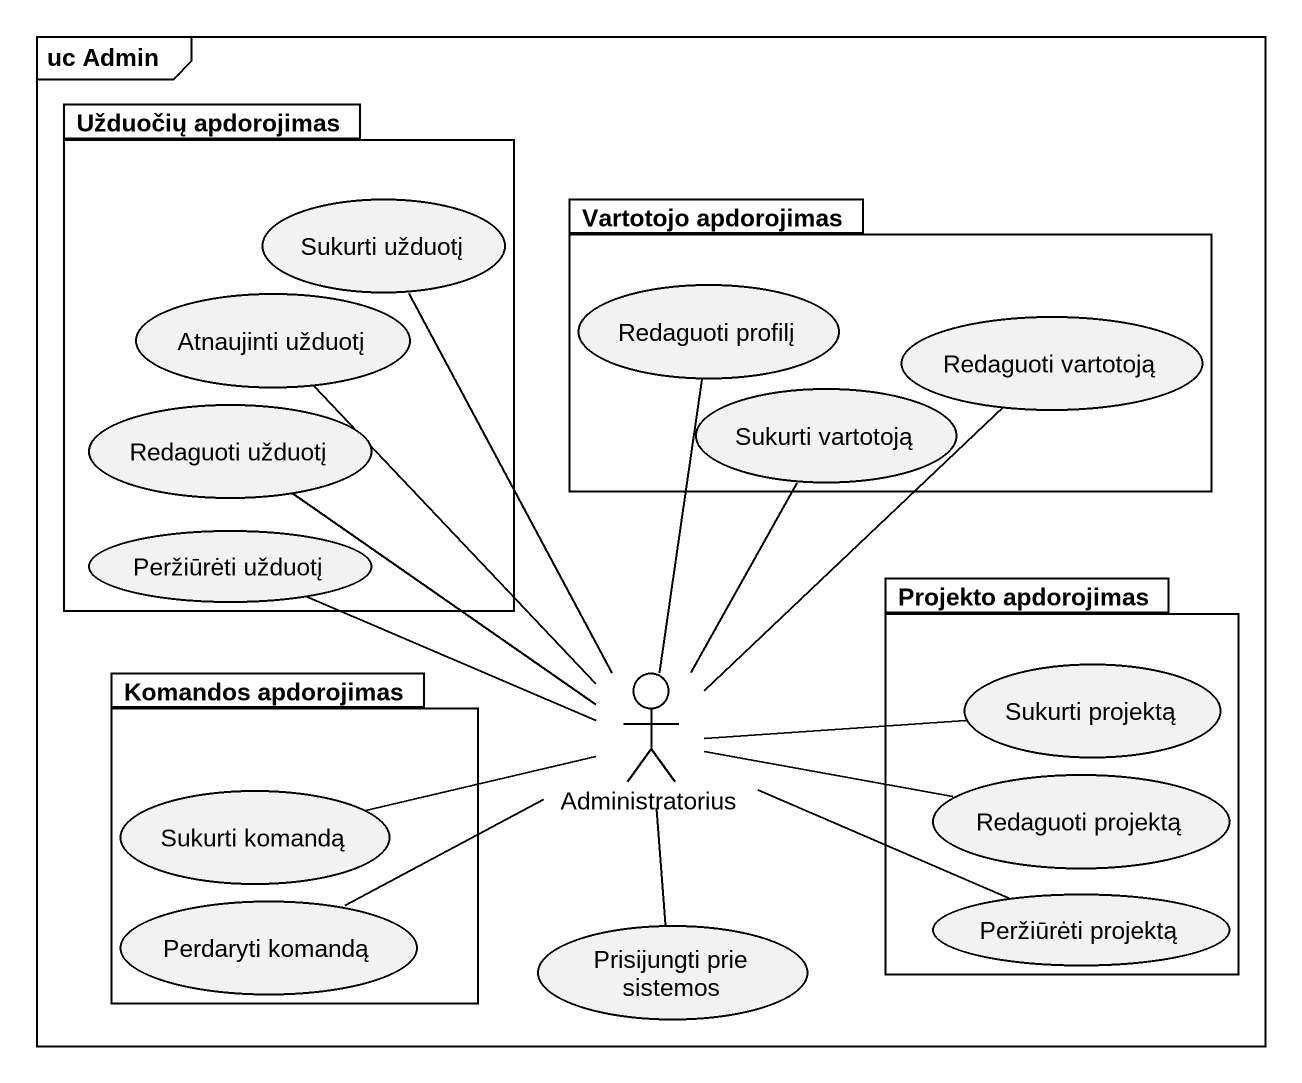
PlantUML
@startuml
mainframe uc Admin
package "Užduočių apdorojimas" as Užduočių_apdorojimas {
  usecase "Sukurti užduotį" as Sukurti_užduotį
  usecase "Atnaujinti užduotį" as Atnaujinti_užduotį
  usecase "Redaguoti užduotį" as Redaguoti_užduotį
  usecase "Peržiūrėti užduotį" as Peržiūrėti_užduotį
}
package "Vartotojo apdorojimas" as Vartotojo_apdorojimas {
  usecase "Redaguoti profilį" as Redaguoti_profilį
  usecase "Redaguoti vartotoją" as Redaguoti_vartotoją
  usecase "Sukurti vartotoją" as Sukurti_vartotoją
}
package "Projekto apdorojimas" as Projekto_apdorojimas {
  usecase "Sukurti projektą" as Sukurti_projektą
  usecase "Redaguoti projektą" as Redaguoti_projektą
  usecase "Peržiūrėti projektą" as Peržiūrėti_projektą
}
package "Komandos apdorojimas" as Komandos_apdorojimas {
  usecase "Sukurti komandą" as Sukurti_komandą
  usecase "Perdaryti komandą" as Perdaryti_komandą
}
actor Administratorius
usecase "Prisijungti prie sistemos" as Prisijungti_prie_sistemos
Sukurti_užduotį -- Administratorius
Atnaujinti_užduotį -- Administratorius
Redaguoti_profilį -- Administratorius
Redaguoti_vartotoją -- Administratorius
Redaguoti_užduotį -- Administratorius
Sukurti_vartotoją -- Administratorius
Peržiūrėti_užduotį -right- Administratorius
Administratorius -right- Sukurti_projektą
Sukurti_komandą -right- Administratorius
Redaguoti_projektą -left- Administratorius
Perdaryti_komandą -right- Administratorius
Prisijungti_prie_sistemos -up- Administratorius
Peržiūrėti_projektą -left- Administratorius
@enduml
